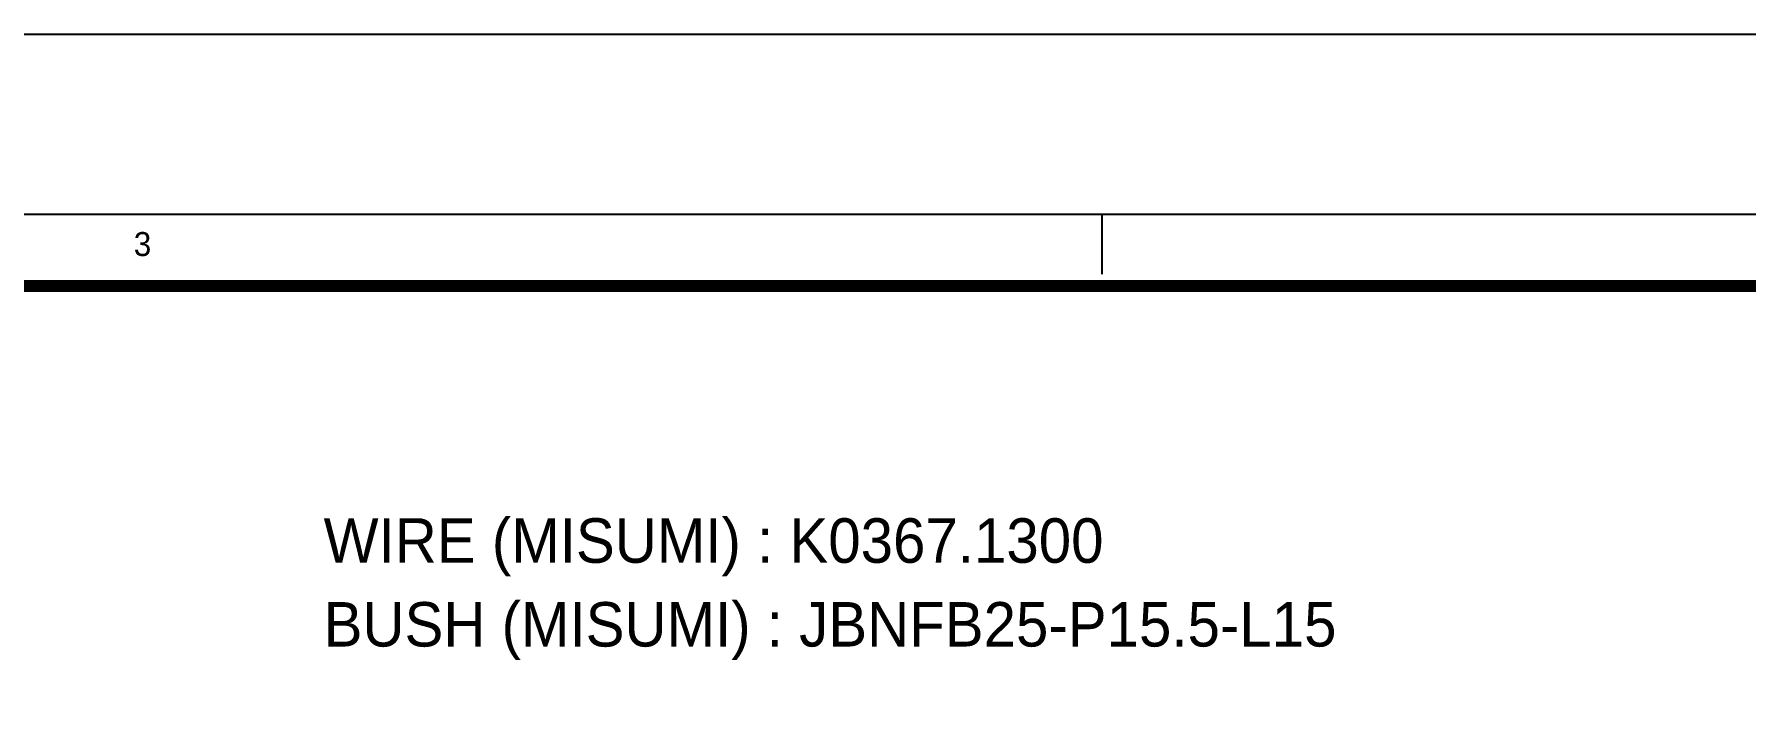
# Model space of a CAD drawing. Header units: inches. Extents: x 0 to 77285, y -118 to 40065.
# Drawn here: x 67910 to 68980, y 23729 to 24148 of the extents above; entities that cross this region are included whole.
import ezdxf
from ezdxf.enums import TextEntityAlignment as Align

# ---------------------------------------------------------------- set-up
doc = ezdxf.new("R2010")
doc.units = ezdxf.units.IN
doc.header["$LTSCALE"] = 5
doc.header["$MEASUREMENT"] = 0
doc.styles.add('SCI', font='')
doc.styles.get('SCI').set_extended_font_data('Gulim')

# ---------------------------------------------------------------- blocks, each defined once
blk = doc.blocks.new('A$C60684f4e')
at = {"color": 2}
blk.add_line((252.5, -10), (252.5, -7.5), dxfattribs=at)
blk.add_lwpolyline([(12.5, -289.5), (12.5, -7.5), (412.5, -7.5), (412.5, -289.5)], close=True, dxfattribs=at)
at = {"color": 40, "const_width": 0.5}
blk.add_lwpolyline([(15.5, -286.5), (15.5, -10.5), (409.5, -10.5), (409.5, -286.5)], close=True, dxfattribs=at)
at = {"layer": 'Defpoints', "color": 1}
blk.add_lwpolyline([(0, -297), (0, 0), (420, 0), (420, -297)], close=True, dxfattribs=at)
at = {"color": 2, "style": 'SCI'}
blk.add_text('3', height=1, dxfattribs=at).set_placement((212.5, -8.75), align=Align.MIDDLE_CENTER)

msp = doc.modelspace()

# ---------------------------------------------------------------- block references
at = {"xscale": 15, "yscale": 15, "zscale": 15}
msp.add_blockref('A$C60684f4e', (64789.72535195, 24147.70137068), dxfattribs=at)

# ---------------------------------------------------------------- texts
at = {"style": 'SCI'}
for s, p in [('WIRE (MISUMI) : K0367.1300', (68090.46556475, 23844.89919073)), ('BUSH (MISUMI) : JBNFB25-P15.5-L15 ', (68090.46556475, 23792.49562533))]:
    msp.add_text(s, height=27.8322441876, dxfattribs=at).set_placement(p, align=Align.TOP_LEFT)

doc.saveas('drawing.dxf')
